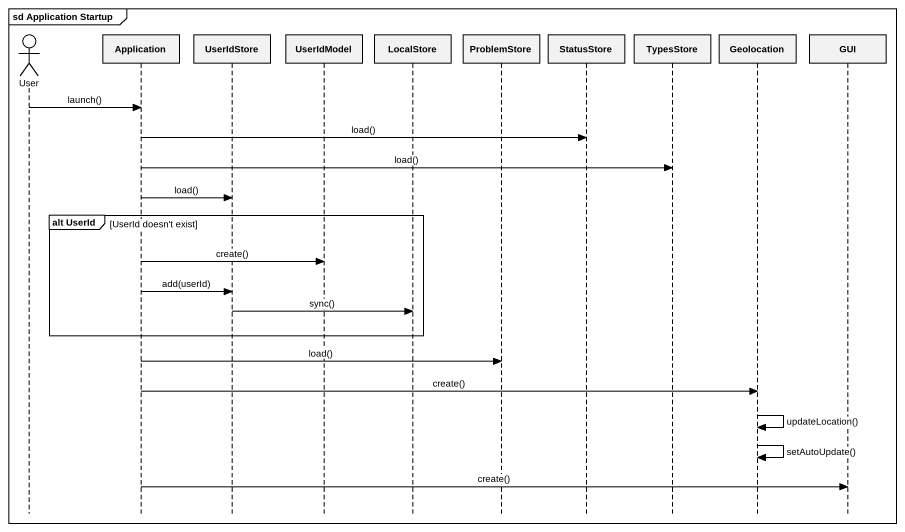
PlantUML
@startuml
mainframe sd Application Startup
hide footbox
actor User
participant Application
participant UserIdStore
participant UserIdModel
participant LocalStore
participant ProblemStore
participant StatusStore
participant TypesStore
participant Geolocation
participant GUI

User -> Application : launch()
Application -> StatusStore : load()
Application -> TypesStore : load()
Application -> UserIdStore : load()
group alt UserId [UserId doesn't exist]
  Application -> UserIdModel : create()
  Application -> UserIdStore : add(userId)
  UserIdStore -> LocalStore : sync()
end
Application -> ProblemStore : load()
Application -> Geolocation : create()
Geolocation -> Geolocation : updateLocation()
Geolocation -> Geolocation : setAutoUpdate()
Application -> GUI : create()
@enduml
